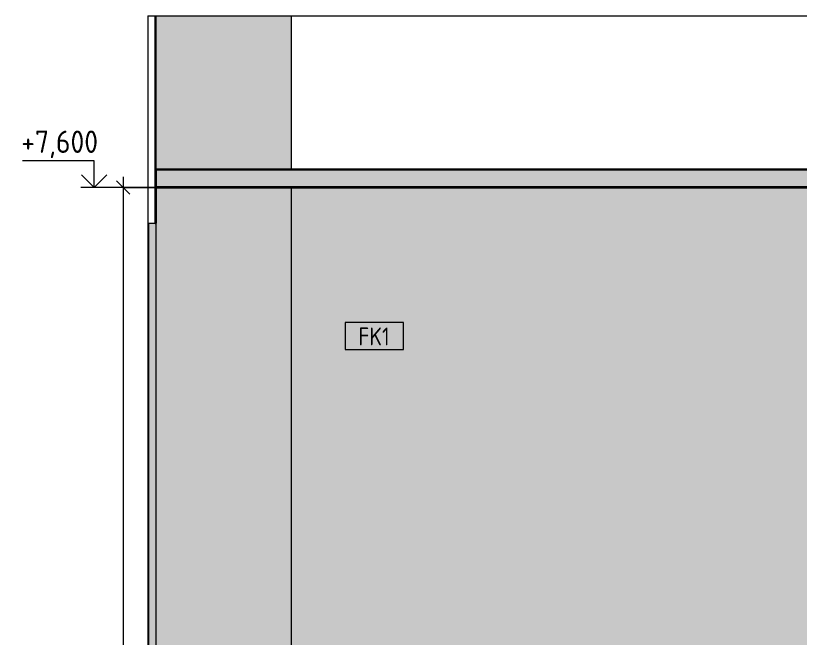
# Model space of a CAD drawing. Header units: millimetres. Extents: x 16345 to 138513, y -2470 to 23828.
# Drawn here: x 87312 to 89503, y 6342 to 8080 of the extents above; entities that cross this region are included whole.
import ezdxf

# ---------------------------------------------------------------- set-up
doc = ezdxf.new("R2010")
doc.units = ezdxf.units.MM
for name, color, linetype, lineweight in [('A-ANNO-DIMS', 7, 'Continuous', 9), ('A-ANNO-DIMS-25', 7, 'Continuous', 9), ('A-FLOR', 7, 'Continuous', 9), ('A-WALL', 7, 'Continuous', 9), ('A-WALL-IDEN', 7, 'Continuous', 9), ('A-WALL-PATT', 7, 'Continuous', 9), ('G-ANNO-DIMS', 7, 'Continuous', 9), ('G-ANNO-DIMS-1', 7, 'Continuous', 20), ('I-WALL', 7, 'Continuous', 9)]:
    doc.layers.add(name, color=color, linetype=linetype, lineweight=lineweight)
for name, color, linetype, lineweight, true_color in [('A-CLNG-1', 7, 'Continuous', 9, 0x787878), ('A-CLNG-FNSH-1', 7, 'Continuous', 30, 0x3c3c3c), ('A-WALL-4', 7, 'Continuous', 40, 0x3c3c3c), ('A-WALL-FNSH-3', 7, 'Continuous', 30, 0x3c3c3c), ('I-WALL-1', 7, 'Continuous', 9, 0x787878)]:
    doc.layers.add(name, color=color, linetype=linetype, lineweight=lineweight, true_color=true_color)
doc.styles.add('GOST Common_2', font='GOST_Common.ttf', dxfattribs={"width": 0.9, "height": 50})
doc.styles.add('ISOCPEUR_1', font='isocpeur.ttf', dxfattribs={"width": 0.9, "height": 62.5})
doc.styles.add('ISOCPEUR_2', font='isocpeur.ttf', dxfattribs={"width": 0.9, "height": 50})
doc.dimstyles.new('ISO-2_0_0_9К_Средний_округл2', dxfattribs={"dimscale": 304.8, "dimtxt": 49.799059, "dimasz": 0.123031, "dimexe": 0.098425, "dimexo": 0, "dimgap": 0, "dimtad": 1, "dimdec": 0, "dimrnd": 10, "dimzin": 0, "dimdsep": 46, "dimtxsty": 'ISOCPEUR_2', "dimblk1": 'OBLIQUE', "dimblk2": 'OBLIQUE', "dimsah": 1, "dimcen": 0.09, "dimdle": 0.098425, "dimazin": 0, "dimtfac": 1, "dimtdec": 4, "dimtix": 1, "dimtmove": 0, "dimatfit": 3, "dimfxl": 1, "dimtvp": 1, "dimtolj": 1, "dimtzin": 0, "dimarcsym": 2})

# ---------------------------------------------------------------- blocks, each defined once
blk = doc.blocks.new('Высотные отметки - Стрелка_Верх-17668718-Развертка 2_28-1')
at = {"layer": 'G-ANNO-DIMS'}
for p, q in [((-23551.2, 7675), (-23751.2, 7675)), ((-23551.2, 7600), (-23551.2, 7675)), ((-23513.3, 7600), (-23588.3, 7600))]:
    blk.add_line(p, q, dxfattribs=at)
at = {"layer": 'G-ANNO-DIMS-1'}
for q in [(-23586.5, 7635.4), (-23515.8, 7635.4)]:
    blk.add_line((-23551.2, 7600), q, dxfattribs=at)
blk = doc.blocks.new('М_стена_0001 - Типоразмер_без рамки-25382661-Развертка 2_28-1')
at = {"layer": 'A-WALL-IDEN'}
for p, q in [((-22686.1, 7222.2), (-22849.4, 7222.2)), ((-22849.4, 7222.2), (-22849.4, 7147.2)), ((-22686.1, 7147.2), (-22686.1, 7222.2)), ((-22849.4, 7147.2), (-22686.1, 7147.2))]:
    blk.add_line(p, q, dxfattribs=at)
blk = doc.blocks.new('DIMBLOCK80-Развертка 2_28-1')
at = {"layer": 'A-ANNO-DIMS-25'}
for p, q in [((87612.6, 7630), (87612.6, 4170)), ((87703.5, 7600), (87582.6, 7600)), ((87612.6, 7600), (87703.5, 7600)), ((87682.5, 4200), (87582.6, 4200)), ((87612.6, 4200), (87682.5, 4200))]:
    blk.add_line(p, q, dxfattribs=at)
at = {"layer": 'A-ANNO-DIMS-25', "lineweight": 20}
for p, q in [((87612.6, 7600), (87593.8, 7618.8)), ((87612.6, 7600), (87631.3, 7581.2)), ((87612.6, 4200), (87593.8, 4218.7)), ((87612.6, 4200), (87631.3, 4181.2))]:
    blk.add_line(p, q, dxfattribs=at)
at = {"layer": 'A-ANNO-DIMS-25', "color": 0, "insert": (87547.2, 5834.4), "char_height": 50, "width": 157.442, "attachment_point": 1, "rotation": 90, "line_spacing_factor": 1.149209, "style": 'ISOCPEUR_2'}
blk.add_mtext('3400', dxfattribs=at)
blk = doc.blocks.new('_Oblique')
at = {"color": 0, "linetype": 'ByBlock', "lineweight": -2}
blk.add_line((-0.5, -0.5), (0.5, 0.5), dxfattribs=at)

msp = doc.modelspace()

# ---------------------------------------------------------------- hatches: boundary and pattern name
at = {"layer": 'A-CLNG-1'}
msp.add_hatch(color=256, dxfattribs=at).paths.add_polyline_path([(95691.7, 7600), (95882.5, 7600), (95882.5, 7650), (87703.5, 7650), (87703.5, 7600), (95327.7, 7600)])
at = {"layer": 'A-WALL-PATT'}
h = msp.add_hatch(color=256, dxfattribs=at)
h.paths.add_polyline_path([(88015.7, 5000), (88083, 5000), (88083, 7600), (87703.5, 7600), (87703.5, 5000), (88003.5, 5000)])
h.paths.add_polyline_path([(87769.8, 7650), (88083, 7650), (88083, 8080), (87703.5, 8080), (87703.5, 7650), (87711.6, 7650)])
h = msp.add_hatch(color=256, dxfattribs=at)
h.paths.add_polyline_path([(88107.5, 4200), (88107.5, 6300), (89507.5, 6300), (89507.5, 4250), (97557.5, 4250), (97557.5, 6300), (98957.5, 6300), (98957.5, 4250), (99861.5, 4250), (99861.5, 7600), (96102.5, 7600), (96102.5, 7500), (95882.5, 7500), (95882.5, 7600), (88083, 7600), (88083, 5000), (88079.5, 5000), (88079.5, 4850), (88099.5, 4850), (88099.5, 4300), (88079.5, 4300), (88079.5, 4250), (88093.5, 4250), (88093.5, 4200), (88107.2, 4200)])
h.paths.add_polyline_path([(99194.3, 5750), (99131.7, 5750), (99131.7, 5850), (99231.7, 5850), (99231.7, 5750), (99199.8, 5750)])
h.paths.add_polyline_path([(98207.9, 6450), (98207.9, 6550), (98307.9, 6550), (98307.9, 6450)])
at = {"layer": 'I-WALL'}
h = msp.add_hatch(color=256, dxfattribs=at)
h.paths.add_polyline_path([(87703.5, 4200), (88003.5, 4200), (88003.5, 4925), (87703.5, 4925), (87703.5, 4315.9)])
h.paths.add_polyline_path([(87913.5, 4330), (87913.5, 4347.5), (87867.5, 4347.5), (87867.5, 4330), (87849.5, 4330), (87849.5, 4347.5), (87785.5, 4347.5), (87785.5, 4330), (87767.5, 4330), (87767.5, 4830), (87785.5, 4830), (87785.5, 4812.5), (87849.5, 4812.5), (87849.5, 4830), (87867.5, 4830), (87867.5, 4812.5), (87913.5, 4812.5), (87913.5, 4830), (87931.5, 4830), (87931.5, 4330)])
h.paths.add_polyline_path([(87913.5, 4362.5), (87913.5, 4797.5), (87867.5, 4797.5), (87867.5, 4362.5), (87909.6, 4362.5)])
h.paths.add_polyline_path([(87819.2, 4362.5), (87849.5, 4362.5), (87849.5, 4797.5), (87785.5, 4797.5), (87785.5, 4362.5), (87819, 4362.5)])
h.paths.add_polyline_path([(87702.5, 5000), (87703.5, 5000), (87703.5, 7500), (87683.5, 7500), (87683.5, 5000)])
h.paths.add_polyline_path([(87703.5, 7650), (87703.5, 8080), (87702.5, 8080), (87702.5, 7650)])
for points in [[(87682.1, 5000), (87682.5, 5000), (87682.5, 7500), (87682.1, 7500), (87682.1, 5165.9)], [(87682.5, 5000), (87683.5, 5000), (87683.5, 7500), (87682.5, 7500), (87682.5, 5165.9)]]:
    msp.add_hatch(color=256, dxfattribs=at).paths.add_polyline_path(points)
at = {"layer": 'I-WALL-1'}
h = msp.add_hatch(dxfattribs=at)
h.set_pattern_fill('FP_34', color=256, style=0, pattern_type=2)
h.set_pattern_definition([(45, (99531.845, 0), (-14.25598, 14.25598), []), (45, (99546.102, 0), (-14.25598, 14.25598), [25.202, -5.04, 0.8382, -4.202])])
h.paths.add_polyline_path([(87682.5, 4194.4), (87682.5, 5000), (87682.1, 5000), (87682.1, 4194.4)])
h.paths.add_polyline_path([(87682.1, 7500), (87682.5, 7500), (87682.5, 8080), (87682.1, 8080), (87682.1, 7501.2)])

# ---------------------------------------------------------------- linework, layer by layer
at = {"layer": 'A-CLNG-FNSH-1'}
for p, q in [((95882.5, 7650), (87703.5, 7650)), ((87703.5, 7650), (87703.5, 7600)), ((95882.5, 7601), (87703.5, 7601)), ((87703.5, 7600), (95882.5, 7600))]:
    msp.add_line(p, q, dxfattribs=at)
at = {"layer": 'A-FLOR'}
msp.add_line((87682.5, 8080), (110962.5, 8080), dxfattribs=at)
at = {"layer": 'A-WALL'}
for p, q in [((87682.5, 7500), (87682.5, 8080)), ((87702.5, 7500), (87702.5, 7650))]:
    msp.add_line(p, q, dxfattribs=at)
at = {"layer": 'A-WALL-4'}
for p, q in [((87682.5, 8080), (87682.1, 8080)), ((87682.1, 7500), (87682.5, 7500))]:
    msp.add_line(p, q, dxfattribs=at)
at = {"layer": 'A-WALL-FNSH-3'}
for p, q in [((87703.5, 7650), (87702.5, 7650)), ((87703.5, 7500), (87703.5, 7600)), ((87702.5, 7500), (87703.5, 7500))]:
    msp.add_line(p, q, dxfattribs=at)
at = {"layer": 'G-ANNO-DIMS'}
msp.add_line((87790.2, 7600), (87531.3, 7600), dxfattribs=at)
at = {"layer": 'I-WALL'}
for p, q in [((87682.5, 8080.5), (87682.5, 8080)), ((87702.5, 7650), (87702.5, 8080.5)), ((87703.5, 8080), (87703.5, 7650)), ((88083, 7650), (88083, 8080)), ((88083, 5000), (88083, 7600)), ((87682.5, 7500), (87702.5, 7500)), ((87682.5, 5000), (87682.5, 7500)), ((87683.5, 7500), (87683.5, 5000)), ((87703.5, 7500), (87703.5, 5000))]:
    msp.add_line(p, q, dxfattribs=at)

# ---------------------------------------------------------------- block references
at = {"layer": 'A-WALL-IDEN'}
msp.add_blockref('М_стена_0001 - Типоразмер_без рамки-25382661-Развертка 2_28-1', (111082.5, 0), dxfattribs=at)
at = {"layer": 'G-ANNO-DIMS'}
msp.add_blockref('Высотные отметки - Стрелка_Верх-17668718-Развертка 2_28-1', (111082.5, 0), dxfattribs=at)

# ---------------------------------------------------------------- texts
at = {"layer": 'A-WALL-IDEN', "insert": (88269.9, 7208.6), "char_height": 50, "width": 111.835, "attachment_point": 1, "style": 'GOST Common_2'}
msp.add_mtext('FK1', dxfattribs=at)

# ---------------------------------------------------------------- dimensions: what is measured, and where the dimension line sits
at = {"layer": 'A-ANNO-DIMS'}
dim = msp.add_linear_dim(base=(87612.6, 4200), p1=(87703.5, 7600), p2=(87682.5, 4200), angle=90, dimstyle='ISO-2_0_0_9К_Средний_округл2', override={"dimpost": '<>', "dimfxl": 3400.064852}, dxfattribs=at)
dim.commit()
dim.dimension.update_dxf_attribs({"geometry": 'DIMBLOCK80-Развертка 2_28-1', "text_midpoint": (87587.6, 5900)})

# ---------------------------------------------------------------- next in the draw order: texts
at = {"layer": 'G-ANNO-DIMS', "insert": (87327.7, 7759.2), "char_height": 62.5, "width": 254.705, "attachment_point": 1, "line_spacing_factor": 1.149209, "style": 'ISOCPEUR_1', "bg_fill": 3, "box_fill_scale": 1.25, "bg_fill_color": 256, "bg_fill_true_color": 13158600, "bg_fill_transparency": 0}
msp.add_mtext('+7,600', dxfattribs=at)

doc.saveas('drawing.dxf')
